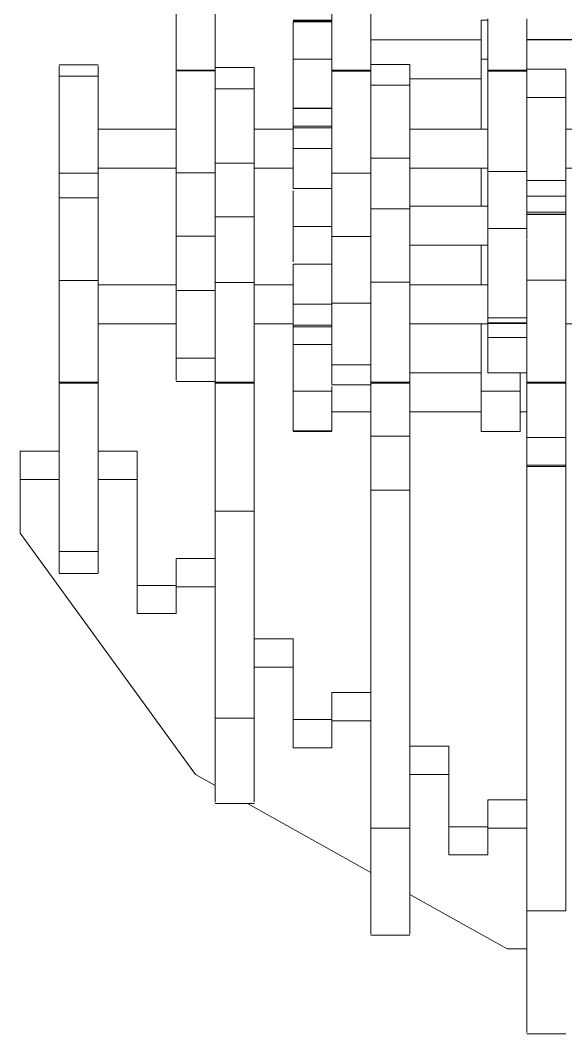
# Model space of a CAD drawing. Header units: inches. Extents: x 0 to 44.3, y 0 to 33.7.
# Drawn here: x 20.71 to 21.585, y 17.638 to 19.264 of the extents above; entities that cross this region are included whole.
import ezdxf

# ---------------------------------------------------------------- set-up
doc = ezdxf.new("R2010")
doc.units = ezdxf.units.IN
doc.header["$MEASUREMENT"] = 0

msp = doc.modelspace()

# ---------------------------------------------------------------- linework, layer by layer
at = {"color": 7, "linetype": 'Continuous', "lineweight": 15}
for p, q in [((21.2101, 19.264), (21.1476, 19.264)), ((21.2101, 19.264), (21.1476, 19.264)), ((21.2101, 19.2639), (21.1476, 19.2639)), ((21.2101, 19.2636), (21.1476, 19.2636)), ((21.2101, 19.263), (21.1476, 19.263)), ((21.2101, 19.2617), (21.1476, 19.2617)), ((21.4494, 19.2328), (21.2726, 19.2328)), ((21.7101, 19.2331), (21.5226, 19.2331)), ((21.7101, 19.2328), (21.5226, 19.2328)), ((20.8351, 19.1925), (20.7726, 19.1925)), ((21.2101, 19.2016), (21.1476, 19.2016)), ((21.1476, 19.2016), (21.1476, 19.1229)), ((21.3351, 19.1932), (21.2726, 19.1932)), ((21.4494, 19.2015), (21.4494, 19.0895)), ((20.9601, 19.1842), (21.0226, 19.1842)), ((20.9601, 19.1836), (21.0226, 19.1836)), ((20.9601, 19.1827), (21.0226, 19.1827)), ((21.0851, 19.1882), (21.0226, 19.1882)), ((21.2101, 19.1839), (21.2726, 19.1839)), ((21.2101, 19.1833), (21.2726, 19.1833)), ((21.2101, 19.1824), (21.2726, 19.1824)), ((21.2726, 19.18), (21.2726, 19.16)), ((21.4601, 19.1842), (21.5226, 19.1842)), ((21.4601, 19.1835), (21.5226, 19.1835)), ((21.4601, 19.1826), (21.5226, 19.1826)), ((21.5851, 19.1855), (21.5226, 19.1855)), ((20.8351, 19.1743), (20.7726, 19.1743)), ((21.3351, 19.16), (21.2726, 19.16)), ((21.3351, 19.1703), (21.4494, 19.1703)), ((21.0851, 19.1541), (21.0226, 19.1541)), ((21.5851, 19.1404), (21.5226, 19.1404)), ((21.2101, 19.1229), (21.1476, 19.1229)), ((21.2101, 19.1227), (21.1476, 19.1227)), ((21.2101, 19.0942), (21.1476, 19.0942)), ((20.9601, 19.0895), (20.8351, 19.0895)), ((21.1476, 19.0895), (21.0851, 19.0895)), ((21.2101, 19.0917), (21.1476, 19.0917)), ((21.2101, 19.0915), (21.1476, 19.0915)), ((21.4601, 19.0895), (21.3351, 19.0895)), ((21.7101, 19.0895), (21.5851, 19.0895)), ((21.2101, 19.0582), (21.1476, 19.0582)), ((21.0851, 19.0348), (21.0226, 19.0348)), ((21.0226, 19.0194), (21.0226, 19.0309)), ((21.3351, 19.043), (21.2726, 19.043)), ((20.8351, 19.0185), (20.7726, 19.0185)), ((20.8351, 19.027), (20.9601, 19.027)), ((20.9601, 19.0194), (21.0226, 19.0194)), ((21.0851, 19.027), (21.1476, 19.027)), ((21.2101, 19.019), (21.2726, 19.019)), ((21.3351, 19.027), (21.4601, 19.027)), ((21.4494, 19.027), (21.4494, 18.9658)), ((21.4601, 19.0215), (21.5226, 19.0215)), ((21.5226, 19.0115), (21.5226, 19.0215)), ((21.5851, 19.027), (21.7101, 19.027)), ((21.5851, 19.0072), (21.5226, 19.0072)), ((21.2101, 18.9942), (21.1476, 18.9942)), ((21.2101, 18.994), (21.1476, 18.994)), ((21.5851, 18.9816), (21.5226, 18.9816)), ((20.8351, 18.979), (20.7726, 18.979)), ((21.1476, 18.9373), (21.1476, 18.9658)), ((21.4601, 18.9658), (21.3351, 18.9658)), ((21.0851, 18.9487), (21.0226, 18.9487)), ((21.3351, 18.9616), (21.2726, 18.9616)), ((21.5851, 18.9564), (21.5226, 18.9564)), ((21.5226, 18.9564), (21.5226, 18.953)), ((21.5851, 18.953), (21.5226, 18.953)), ((21.5851, 18.9523), (21.5226, 18.9523)), ((21.5226, 18.9302), (21.5226, 18.9499)), ((21.5851, 18.9564), (21.5851, 18.953)), ((21.2101, 18.9334), (21.1476, 18.9334)), ((21.2101, 18.9334), (21.2101, 18.9236)), ((20.9601, 18.9178), (21.0226, 18.9178)), ((21.2101, 18.9171), (21.2726, 18.9171)), ((21.4601, 18.9302), (21.5226, 18.9302)), ((21.3351, 18.9033), (21.4601, 18.9033)), ((21.4494, 18.9033), (21.4494, 18.8395)), ((21.2101, 18.8727), (21.1476, 18.8727)), ((21.2101, 18.8725), (21.1476, 18.8725)), ((20.8351, 18.8467), (20.7726, 18.8467)), ((20.9601, 18.8395), (20.8351, 18.8395)), ((21.0851, 18.8432), (21.0226, 18.8432)), ((21.0226, 18.8432), (21.0226, 18.8338)), ((21.1476, 18.8395), (21.0851, 18.8395)), ((21.3351, 18.844), (21.2726, 18.844)), ((21.4601, 18.8395), (21.3351, 18.8395)), ((21.5851, 18.8468), (21.5226, 18.8468)), ((20.9601, 18.8302), (21.0226, 18.8302)), ((21.2101, 18.8083), (21.1476, 18.8083)), ((21.2101, 18.8101), (21.2726, 18.8101)), ((21.4601, 18.7864), (21.5226, 18.7864)), ((20.8351, 18.777), (20.9601, 18.777)), ((21.0851, 18.777), (21.1476, 18.777)), ((21.2101, 18.7749), (21.1476, 18.7749)), ((21.2101, 18.7747), (21.1476, 18.7747)), ((21.2101, 18.7721), (21.1476, 18.7721)), ((21.3351, 18.777), (21.4601, 18.777)), ((21.4494, 18.777), (21.4494, 18.6689)), ((21.4601, 18.7784), (21.5226, 18.7784)), ((21.4601, 18.7777), (21.5226, 18.7777)), ((21.5851, 18.777), (21.7101, 18.777)), ((21.4601, 18.7549), (21.5226, 18.7549)), ((21.2101, 18.744), (21.1476, 18.744)), ((21.1476, 18.744), (21.1476, 18.6689)), ((20.9601, 18.722), (21.0226, 18.722)), ((21.2101, 18.7112), (21.2726, 18.7112)), ((21.4494, 18.6981), (21.3351, 18.6981)), ((21.4601, 18.6982), (21.5226, 18.6982)), ((21.5119, 18.6982), (21.5119, 18.6689)), ((21.5226, 18.6981), (21.5119, 18.6981)), ((20.8351, 18.6833), (20.7726, 18.6833)), ((20.8351, 18.6824), (20.7726, 18.6824)), ((20.8351, 18.6817), (20.7726, 18.6817)), ((20.9601, 18.6842), (21.0226, 18.6842)), ((21.0851, 18.6831), (21.0226, 18.6831)), ((21.0851, 18.6821), (21.0226, 18.6821)), ((21.0851, 18.6815), (21.0226, 18.6815)), ((21.2101, 18.6792), (21.2726, 18.6792)), ((21.2101, 18.6762), (21.2101, 18.6689)), ((21.3351, 18.6833), (21.2726, 18.6833)), ((21.3351, 18.6823), (21.2726, 18.6823)), ((21.3351, 18.6817), (21.2726, 18.6817)), ((21.5851, 18.6834), (21.5226, 18.6834)), ((21.5851, 18.6824), (21.5226, 18.6824)), ((21.5851, 18.6818), (21.5226, 18.6818)), ((21.1476, 18.6356), (21.1476, 18.6689)), ((21.2101, 18.6689), (21.1476, 18.6689)), ((21.5119, 18.6689), (21.4494, 18.6689)), ((21.2101, 18.6356), (21.2726, 18.6356)), ((21.3351, 18.6356), (21.4494, 18.6356)), ((21.5119, 18.6356), (21.5226, 18.6356)), ((21.2101, 18.6051), (21.1476, 18.6051)), ((21.2101, 18.6046), (21.1476, 18.6046)), ((21.2101, 18.6045), (21.1476, 18.6045)), ((21.2101, 18.6044), (21.1476, 18.6044)), ((21.3351, 18.5968), (21.2726, 18.5968)), ((21.5119, 18.6044), (21.4494, 18.6044)), ((21.5851, 18.5945), (21.5226, 18.5945)), ((20.7101, 18.5725), (20.7726, 18.5725)), ((20.7101, 18.5725), (20.7101, 18.5271)), ((20.8351, 18.5725), (20.8976, 18.5725)), ((20.8976, 18.5725), (20.8976, 18.5271)), ((21.5851, 18.5499), (21.5226, 18.5499)), ((21.5851, 18.5479), (21.5226, 18.5479)), ((21.5851, 18.5479), (21.5226, 18.5479)), ((21.5226, 18.5479), (21.5226, 18.5479)), ((21.5851, 18.5479), (21.5851, 18.5479)), ((20.7101, 18.4411), (20.7101, 18.5271)), ((20.7101, 18.5271), (20.7726, 18.5271)), ((20.8351, 18.5271), (20.8976, 18.5271)), ((20.8976, 18.5271), (20.8976, 18.3119)), ((21.3351, 18.5102), (21.2726, 18.5102)), ((21.3351, 18.5102), (21.2726, 18.5102)), ((21.2726, 18.5102), (21.2726, 18.5102)), ((21.3351, 18.5102), (21.3351, 18.5102)), ((21.0851, 18.4764), (21.0226, 18.4764)), ((20.9913, 18.0537), (20.7101, 18.4411)), ((20.8351, 18.4116), (20.7726, 18.4116)), ((20.9601, 18.4003), (20.9601, 18.355)), ((20.9601, 18.4003), (21.0226, 18.4003)), ((20.7726, 18.3763), (20.8351, 18.3763)), ((20.8976, 18.3573), (20.9601, 18.3573)), ((20.9601, 18.3119), (20.9601, 18.355)), ((20.9601, 18.355), (21.0226, 18.355)), ((20.8976, 18.3119), (20.9601, 18.3119)), ((21.0851, 18.2712), (21.1476, 18.2712)), ((21.1476, 18.2712), (21.1476, 18.2259)), ((21.0851, 18.2259), (21.1476, 18.2259)), ((21.1476, 18.2259), (21.1476, 18.0968)), ((21.2101, 18.1851), (21.2101, 18.1398)), ((21.2101, 18.1851), (21.2726, 18.1851)), ((21.0851, 18.1442), (21.0226, 18.1442)), ((21.1476, 18.1421), (21.2101, 18.1421)), ((21.2101, 18.0968), (21.2101, 18.1398)), ((21.2101, 18.1398), (21.2726, 18.1398)), ((21.1476, 18.0968), (21.2101, 18.0968)), ((21.3351, 18.099), (21.3976, 18.099)), ((21.3976, 18.099), (21.3976, 18.0537)), ((21.0226, 18.0362), (20.9913, 18.0537)), ((21.3351, 18.0537), (21.3976, 18.0537)), ((21.3976, 18.0537), (21.3976, 17.9246)), ((21.0226, 18.007), (21.0851, 18.007)), ((21.2726, 17.8964), (21.0748, 18.007)), ((21.4601, 18.013), (21.4601, 17.9677)), ((21.4601, 18.013), (21.5226, 18.013)), ((21.3351, 17.9675), (21.2726, 17.9675)), ((21.3976, 17.9699), (21.4601, 17.9699)), ((21.4601, 17.9246), (21.4601, 17.9677)), ((21.4601, 17.9677), (21.5226, 17.9677)), ((21.3976, 17.9246), (21.4601, 17.9246)), ((21.4913, 17.774), (21.3351, 17.8614)), ((21.5851, 17.8349), (21.5226, 17.8349)), ((21.2726, 17.796), (21.3351, 17.796)), ((21.5226, 17.774), (21.4913, 17.774)), ((21.5226, 17.6377), (21.5851, 17.6377))]:
    msp.add_line(p, q, dxfattribs=at)
at = {"color": 8, "linetype": 'Continuous', "lineweight": 15}
for p, q in [((21.4601, 19.2641), (21.4494, 19.2641)), ((21.4601, 19.2015), (21.4494, 19.2015))]:
    msp.add_line(p, q, dxfattribs=at)
at = {"color": 7, "linetype": 'Continuous', "lineweight": 15}
for points, knots in [([(20.9601, 19.1842), (20.9601, 19.2053), (20.9601, 19.2472), (20.9601, 19.3224), (20.9601, 19.3729), (20.9601, 19.4036)], [0, 0, 0, 0, 0.285555, 0.567182, 1, 1, 1, 1]), ([(21.0226, 19.1842), (21.0226, 19.2053), (21.0226, 19.2472), (21.0226, 19.3224), (21.0226, 19.3729), (21.0226, 19.4036)], [0, 0, 0, 0, 0.285555, 0.567182, 1, 1, 1, 1]), ([(21.2101, 19.1839), (21.2101, 19.2057), (21.2101, 19.2431), (21.2101, 19.2895), (21.2101, 19.3202), (21.2101, 19.3352), (21.2101, 19.3414)], [0, 0, 0, 0, 0.419022, 0.718186, 0.88374, 1, 1, 1, 1]), ([(21.2726, 19.1839), (21.2726, 19.2057), (21.2726, 19.2431), (21.2726, 19.2895), (21.2726, 19.3202), (21.2726, 19.3352), (21.2726, 19.3414)], [0, 0, 0, 0, 0.419022, 0.718186, 0.88374, 1, 1, 1, 1]), ([(21.1476, 19.2617), (21.1476, 19.2589), (21.1476, 19.2534), (21.1476, 19.2375), (21.1476, 19.2198), (21.1476, 19.2077), (21.1476, 19.2016)], [0, 0, 0, 0, 0.279528, 0.55585, 0.7747, 1, 1, 1, 1]), ([(21.4494, 19.2641), (21.4494, 19.2629), (21.4494, 19.2604), (21.4494, 19.2438), (21.4494, 19.2234), (21.4494, 19.2089), (21.4494, 19.2015)], [0, 0, 0, 0, 0.2836731, 0.5592597, 0.7763646, 1, 1, 1, 1]), ([(21.4601, 19.1841), (21.4601, 19.1988), (21.4601, 19.2256), (21.4601, 19.2537), (21.4601, 19.2664)], [0, 0, 0, 0, 0.548913, 1, 1, 1, 1]), ([(21.5226, 19.1841), (21.5226, 19.1988), (21.5226, 19.2256), (21.5226, 19.2537), (21.5226, 19.2664)], [0, 0, 0, 0, 0.548913, 1, 1, 1, 1]), ([(20.7726, 19.1907), (20.7726, 19.191), (20.7726, 19.1919), (20.7726, 19.1812), (20.7726, 19.1743)], [0, 0, 0, 0, 0.353671, 1, 1, 1, 1]), ([(20.8351, 19.1907), (20.8351, 19.191), (20.8351, 19.1919), (20.8351, 19.1812), (20.8351, 19.1743)], [0, 0, 0, 0, 0.353671, 1, 1, 1, 1]), ([(21.2726, 19.1925), (21.2726, 19.1927), (21.2726, 19.1941), (21.2726, 19.1903), (21.2726, 19.1872)], [0, 0, 0, 0, 0.174623, 1, 1, 1, 1]), ([(21.3351, 19.1925), (21.3351, 19.1927), (21.3351, 19.1945), (21.3351, 19.1858), (21.3351, 19.1687), (21.3351, 19.16)], [0, 0, 0, 0, 0.061998, 0.520898, 1, 1, 1, 1]), ([(20.9601, 19.1836), (20.9601, 19.1837), (20.9601, 19.184), (20.9601, 19.1842), (20.9601, 19.1842)], [0, 0, 0, 0, 0.605982, 1, 1, 1, 1]), ([(20.9601, 19.1827), (20.9601, 19.1829), (20.9601, 19.1832), (20.9601, 19.1835), (20.9601, 19.1836)], [0, 0, 0, 0, 0.560613, 1, 1, 1, 1]), ([(20.9601, 19.0194), (20.9601, 19.0443), (20.9601, 19.0866), (20.9601, 19.1378), (20.9601, 19.1676), (20.9601, 19.1796), (20.9601, 19.1827)], [0, 0, 0, 0, 0.455189, 0.77407, 0.941972, 1, 1, 1, 1]), ([(21.0226, 19.1836), (21.0226, 19.1837), (21.0226, 19.184), (21.0226, 19.1842), (21.0226, 19.1842)], [0, 0, 0, 0, 0.6059816, 1, 1, 1, 1]), ([(21.0226, 19.1827), (21.0226, 19.1829), (21.0226, 19.1832), (21.0226, 19.1835), (21.0226, 19.1836)], [0, 0, 0, 0, 0.560613, 1, 1, 1, 1]), ([(21.0226, 19.1635), (21.0226, 19.1668), (21.0226, 19.1733), (21.0226, 19.1796), (21.0226, 19.1827)], [0, 0, 0, 0, 0.513136, 1, 1, 1, 1]), ([(21.0226, 19.1794), (21.0226, 19.179), (21.0226, 19.1756), (21.0226, 19.1643), (21.0226, 19.1541)], [0, 0, 0, 0, 0.0912138, 1, 1, 1, 1]), ([(21.0851, 19.1874), (21.0851, 19.1876), (21.0851, 19.1894), (21.0851, 19.1803), (21.0851, 19.163), (21.0851, 19.1541)], [0, 0, 0, 0, 0.075611, 0.527851, 1, 1, 1, 1]), ([(21.2101, 19.1833), (21.2101, 19.1834), (21.2101, 19.1836), (21.2101, 19.1838), (21.2101, 19.1839)], [0, 0, 0, 0, 0.60613, 1, 1, 1, 1]), ([(21.2101, 19.1824), (21.2101, 19.1825), (21.2101, 19.1828), (21.2101, 19.1832), (21.2101, 19.1833)], [0, 0, 0, 0, 0.560522, 1, 1, 1, 1]), ([(21.2101, 19.019), (21.2101, 19.0439), (21.2101, 19.0863), (21.2101, 19.1375), (21.2101, 19.1673), (21.2101, 19.1793), (21.2101, 19.1824)], [0, 0, 0, 0, 0.45519, 0.774071, 0.941972, 1, 1, 1, 1]), ([(21.2726, 19.1833), (21.2726, 19.1834), (21.2726, 19.1836), (21.2726, 19.1838), (21.2726, 19.1839)], [0, 0, 0, 0, 0.60613, 1, 1, 1, 1]), ([(21.2726, 19.1824), (21.2726, 19.1825), (21.2726, 19.1828), (21.2726, 19.1832), (21.2726, 19.1833)], [0, 0, 0, 0, 0.560522, 1, 1, 1, 1]), ([(21.2726, 19.1695), (21.2726, 19.1707), (21.2726, 19.1751), (21.2726, 19.1793), (21.2726, 19.1824)], [0, 0, 0, 0, 0.275293, 1, 1, 1, 1]), ([(21.4601, 19.1835), (21.4601, 19.1837), (21.4601, 19.1839), (21.4601, 19.1841), (21.4601, 19.1842)], [0, 0, 0, 0, 0.605291, 1, 1, 1, 1]), ([(21.4601, 19.1826), (21.4601, 19.1828), (21.4601, 19.1831), (21.4601, 19.1834), (21.4601, 19.1835)], [0, 0, 0, 0, 0.560484, 1, 1, 1, 1]), ([(21.4601, 19.0215), (21.4601, 19.0285), (21.4601, 19.0473), (21.4601, 19.0797), (21.4601, 19.1136), (21.4601, 19.1426), (21.4601, 19.1622), (21.4601, 19.1752), (21.4601, 19.181), (21.4601, 19.1826)], [0, 0, 0, 0, 0.129071, 0.348695, 0.601561, 0.758829, 0.889148, 0.968478, 1, 1, 1, 1]), ([(21.5226, 19.1835), (21.5226, 19.1837), (21.5226, 19.1839), (21.5226, 19.1841), (21.5226, 19.1842)], [0, 0, 0, 0, 0.605291, 1, 1, 1, 1]), ([(21.5226, 19.1826), (21.5226, 19.1828), (21.5226, 19.1831), (21.5226, 19.1834), (21.5226, 19.1835)], [0, 0, 0, 0, 0.5604837, 1, 1, 1, 1]), ([(21.5226, 19.144), (21.5226, 19.144), (21.5226, 19.151), (21.5226, 19.1622), (21.5226, 19.1752), (21.5226, 19.181), (21.5226, 19.1826)], [0, 0, 0, 0, 0.001226, 0.540923, 0.869456, 1, 1, 1, 1]), ([(21.5226, 19.1793), (21.5226, 19.1763), (21.5226, 19.1692), (21.5226, 19.1511), (21.5226, 19.1404)], [0, 0, 0, 0, 0.40988, 1, 1, 1, 1]), ([(21.5851, 19.1843), (21.5851, 19.1843), (21.5851, 19.1843), (21.5851, 19.1706), (21.5851, 19.1506), (21.5851, 19.1404)], [0, 0, 0, 0, 0.212064, 0.597534, 1, 1, 1, 1]), ([(20.7726, 19.1743), (20.7726, 19.1638), (20.7726, 19.1432), (20.7726, 19.0994), (20.7726, 19.0565), (20.7726, 19.0312), (20.7726, 19.0185)], [0, 0, 0, 0, 0.285777, 0.561609, 0.778555, 1, 1, 1, 1]), ([(20.8351, 19.1743), (20.8351, 19.1638), (20.8351, 19.1432), (20.8351, 19.0994), (20.8351, 19.0565), (20.8351, 19.0312), (20.8351, 19.0185)], [0, 0, 0, 0, 0.285777, 0.561609, 0.778555, 1, 1, 1, 1]), ([(21.2726, 19.16), (21.2726, 19.151), (21.2726, 19.1332), (21.2726, 19.093), (21.2726, 19.0618), (21.2726, 19.043)], [0, 0, 0, 0, 0.2916177, 0.5717812, 1, 1, 1, 1]), ([(21.3351, 19.16), (21.3351, 19.151), (21.3351, 19.1332), (21.3351, 19.093), (21.3351, 19.0618), (21.3351, 19.043)], [0, 0, 0, 0, 0.291618, 0.571781, 1, 1, 1, 1]), ([(21.0226, 19.1541), (21.0226, 19.1448), (21.0226, 19.1266), (21.0226, 19.0855), (21.0226, 19.0539), (21.0226, 19.0348)], [0, 0, 0, 0, 0.291652, 0.571756, 1, 1, 1, 1]), ([(21.0851, 19.1541), (21.0851, 19.1448), (21.0851, 19.1266), (21.0851, 19.0855), (21.0851, 19.0539), (21.0851, 19.0348)], [0, 0, 0, 0, 0.291652, 0.571756, 1, 1, 1, 1]), ([(21.5226, 19.1404), (21.5226, 19.1293), (21.5226, 19.1075), (21.5226, 19.0707), (21.5226, 19.0367), (21.5226, 19.017), (21.5226, 19.0072)], [0, 0, 0, 0, 0.290946, 0.5700428, 0.7855639, 1, 1, 1, 1]), ([(21.5851, 19.1404), (21.5851, 19.1293), (21.5851, 19.1075), (21.5851, 19.0707), (21.5851, 19.0367), (21.5851, 19.017), (21.5851, 19.0072)], [0, 0, 0, 0, 0.290946, 0.570043, 0.785564, 1, 1, 1, 1]), ([(21.1476, 19.1227), (21.1476, 19.1222), (21.1476, 19.1212), (21.1476, 19.1125), (21.1476, 19.1011), (21.1476, 19.0942)], [0, 0, 0, 0, 0.289286, 0.568775, 1, 1, 1, 1]), ([(21.1476, 19.0942), (21.1476, 19.0938), (21.1476, 19.0929), (21.1476, 19.092), (21.1476, 19.0917)], [0, 0, 0, 0, 0.552649, 1, 1, 1, 1]), ([(21.1476, 19.0917), (21.1476, 19.0916), (21.1476, 19.0916), (21.1476, 19.0916), (21.1476, 19.0916), (21.1476, 19.0916), (21.1476, 19.0915), (21.1476, 19.0915), (21.1476, 19.0915)], [0, 0, 0, 0, 0.207301, 0.382855, 0.554847, 0.69038, 0.832281, 1, 1, 1, 1]), ([(21.1476, 19.0915), (21.1476, 19.0857), (21.1476, 19.0752), (21.1476, 19.0635), (21.1476, 19.0582)], [0, 0, 0, 0, 0.551178, 1, 1, 1, 1]), ([(21.1476, 19.0582), (21.1476, 19.0491), (21.1476, 19.0311), (21.1476, 19.0107), (21.1476, 18.9978), (21.1476, 18.9954), (21.1476, 18.9942)], [0, 0, 0, 0, 0.284618, 0.559516, 0.776534, 1, 1, 1, 1]), ([(21.0226, 19.0348), (21.0226, 19.0167), (21.0226, 18.9864), (21.0226, 18.9595), (21.0226, 18.9487)], [0, 0, 0, 0, 0.598365, 1, 1, 1, 1]), ([(21.0851, 19.0348), (21.0851, 19.0167), (21.0851, 18.9864), (21.0851, 18.9595), (21.0851, 18.9487)], [0, 0, 0, 0, 0.598365, 1, 1, 1, 1]), ([(21.2726, 19.043), (21.2726, 19.026), (21.2726, 18.9977), (21.2726, 18.9719), (21.2726, 18.9616)], [0, 0, 0, 0, 0.600893, 1, 1, 1, 1]), ([(21.3351, 19.043), (21.3351, 19.026), (21.3351, 18.9977), (21.3351, 18.9719), (21.3351, 18.9616)], [0, 0, 0, 0, 0.600893, 1, 1, 1, 1]), ([(20.7726, 19.0185), (20.7726, 19.011), (20.7726, 18.998), (20.7726, 18.9846), (20.7726, 18.979)], [0, 0, 0, 0, 0.580401, 1, 1, 1, 1]), ([(20.8351, 19.0185), (20.8351, 19.011), (20.8351, 18.998), (20.8351, 18.9846), (20.8351, 18.979)], [0, 0, 0, 0, 0.580401, 1, 1, 1, 1]), ([(20.9601, 18.9178), (20.9601, 18.9286), (20.9601, 18.9471), (20.9601, 18.9717), (20.9601, 18.9903), (20.9601, 19.0057), (20.9601, 19.0151), (20.9601, 19.0194)], [0, 0, 0, 0, 0.348042, 0.591694, 0.757222, 0.890025, 1, 1, 1, 1]), ([(21.0226, 18.9178), (21.0226, 18.9286), (21.0226, 18.9471), (21.0226, 18.9717), (21.0226, 18.9903), (21.0226, 19.0057), (21.0226, 19.0151), (21.0226, 19.0194)], [0, 0, 0, 0, 0.348042, 0.591694, 0.757222, 0.890025, 1, 1, 1, 1]), ([(21.2101, 18.9171), (21.2101, 18.9279), (21.2101, 18.9461), (21.2101, 18.9708), (21.2101, 18.9898), (21.2101, 19.0054), (21.2101, 19.0148), (21.2101, 19.019)], [0, 0, 0, 0, 0.349452, 0.590946, 0.754156, 0.887567, 1, 1, 1, 1]), ([(21.2101, 19.0152), (21.2101, 19.0136), (21.2101, 19.0062), (21.2101, 18.998), (21.2101, 18.9955), (21.2101, 18.9942)], [0, 0, 0, 0, 0.121633, 0.554388, 1, 1, 1, 1]), ([(21.4601, 18.9302), (21.4601, 18.9411), (21.4601, 18.959), (21.4601, 18.982), (21.4601, 18.9982), (21.4601, 19.0104), (21.4601, 19.0178), (21.4601, 19.0215)], [0, 0, 0, 0, 0.368246, 0.605548, 0.755503, 0.878805, 1, 1, 1, 1]), ([(21.5226, 19.0072), (21.5226, 19.0022), (21.5226, 18.9936), (21.5226, 18.9852), (21.5226, 18.9816)], [0, 0, 0, 0, 0.569886, 1, 1, 1, 1]), ([(21.5851, 19.0072), (21.5851, 19.0022), (21.5851, 18.9936), (21.5851, 18.9852), (21.5851, 18.9816)], [0, 0, 0, 0, 0.569886, 1, 1, 1, 1]), ([(21.1476, 18.9904), (21.1476, 18.9895), (21.1476, 18.9867), (21.1476, 18.9728), (21.1476, 18.9537), (21.1476, 18.9402), (21.1476, 18.9334)], [0, 0, 0, 0, 0.156791, 0.479023, 0.734776, 1, 1, 1, 1]), ([(21.5226, 18.9816), (21.5226, 18.9765), (21.5226, 18.9675), (21.5226, 18.9598), (21.5226, 18.9564)], [0, 0, 0, 0, 0.554595, 1, 1, 1, 1]), ([(21.5851, 18.9816), (21.5851, 18.9765), (21.5851, 18.9675), (21.5851, 18.9598), (21.5851, 18.9564)], [0, 0, 0, 0, 0.554595, 1, 1, 1, 1]), ([(20.7726, 18.979), (20.7726, 18.9647), (20.7726, 18.9387), (20.7726, 18.902), (20.7726, 18.872), (20.7726, 18.8547), (20.7726, 18.8467)], [0, 0, 0, 0, 0.357553, 0.6511328, 0.8408525, 1, 1, 1, 1]), ([(20.8351, 18.979), (20.8351, 18.9647), (20.8351, 18.9387), (20.8351, 18.902), (20.8351, 18.872), (20.8351, 18.8547), (20.8351, 18.8467)], [0, 0, 0, 0, 0.357553, 0.651133, 0.840852, 1, 1, 1, 1]), ([(21.0226, 18.9487), (21.0226, 18.9377), (21.0226, 18.9188), (21.0226, 18.8933), (21.0226, 18.8737), (21.0226, 18.8574), (21.0226, 18.8476), (21.0226, 18.8432)], [0, 0, 0, 0, 0.341034, 0.583601, 0.751841, 0.889226, 1, 1, 1, 1]), ([(21.0851, 18.9487), (21.0851, 18.9377), (21.0851, 18.9188), (21.0851, 18.8933), (21.0851, 18.8737), (21.0851, 18.8574), (21.0851, 18.8476), (21.0851, 18.8432)], [0, 0, 0, 0, 0.341034, 0.583601, 0.751841, 0.889226, 1, 1, 1, 1]), ([(21.2726, 18.9616), (21.2726, 18.9451), (21.2726, 18.9177), (21.2726, 18.8851), (21.2726, 18.8652), (21.2726, 18.8539), (21.2726, 18.8471), (21.2726, 18.844)], [0, 0, 0, 0, 0.446561, 0.74007, 0.846937, 0.930716, 1, 1, 1, 1]), ([(21.2726, 18.9171), (21.2726, 18.9278), (21.2726, 18.94), (21.2726, 18.9533), (21.2726, 18.9551)], [0, 0, 0, 0, 0.867682, 1, 1, 1, 1]), ([(21.3351, 18.9616), (21.3351, 18.9451), (21.3351, 18.9177), (21.3351, 18.8851), (21.3351, 18.8652), (21.3351, 18.8539), (21.3351, 18.8471), (21.3351, 18.844)], [0, 0, 0, 0, 0.446561, 0.74007, 0.846937, 0.930716, 1, 1, 1, 1]), ([(21.5226, 18.953), (21.5226, 18.9529), (21.5226, 18.9526), (21.5226, 18.9524), (21.5226, 18.9523)], [0, 0, 0, 0, 0.562208, 1, 1, 1, 1]), ([(21.5226, 18.9523), (21.5226, 18.9414), (21.5226, 18.9287), (21.5226, 18.9152), (21.5226, 18.9132)], [0, 0, 0, 0, 0.856138, 1, 1, 1, 1]), ([(21.5851, 18.953), (21.5851, 18.9529), (21.5851, 18.9526), (21.5851, 18.9524), (21.5851, 18.9523)], [0, 0, 0, 0, 0.562208, 1, 1, 1, 1]), ([(21.5851, 18.9523), (21.5851, 18.9413), (21.5851, 18.9225), (21.5851, 18.8971), (21.5851, 18.8774), (21.5851, 18.8611), (21.5851, 18.8512), (21.5851, 18.8468)], [0, 0, 0, 0, 0.340097, 0.58259, 0.751247, 0.889201, 1, 1, 1, 1]), ([(21.1476, 18.9334), (21.1476, 18.9247), (21.1476, 18.9076), (21.1476, 18.8886), (21.1476, 18.8784), (21.1476, 18.8766), (21.1476, 18.8763)], [0, 0, 0, 0, 0.3444041, 0.6770643, 0.9396481, 1, 1, 1, 1]), ([(20.9601, 18.8302), (20.9601, 18.8487), (20.9601, 18.8798), (20.9601, 18.9068), (20.9601, 18.9178)], [0, 0, 0, 0, 0.595222, 1, 1, 1, 1]), ([(21.0226, 18.8302), (21.0226, 18.8487), (21.0226, 18.8798), (21.0226, 18.9068), (21.0226, 18.9178)], [0, 0, 0, 0, 0.595222, 1, 1, 1, 1]), ([(21.2101, 18.8101), (21.2101, 18.8329), (21.2101, 18.8711), (21.2101, 18.9039), (21.2101, 18.9171)], [0, 0, 0, 0, 0.596509, 1, 1, 1, 1]), ([(21.2726, 18.8101), (21.2726, 18.8329), (21.2726, 18.8711), (21.2726, 18.9039), (21.2726, 18.9171)], [0, 0, 0, 0, 0.596509, 1, 1, 1, 1]), ([(21.4601, 18.7864), (21.4601, 18.7968), (21.4601, 18.817), (21.4601, 18.847), (21.4601, 18.8742), (21.4601, 18.9003), (21.4601, 18.9205), (21.4601, 18.9302)], [0, 0, 0, 0, 0.199044, 0.384126, 0.57323, 0.795633, 1, 1, 1, 1]), ([(21.5226, 18.7864), (21.5226, 18.7968), (21.5226, 18.8171), (21.5226, 18.8469), (21.5226, 18.8743), (21.5226, 18.8947), (21.5226, 18.9089), (21.5226, 18.9125)], [0, 0, 0, 0, 0.2278201, 0.4396605, 0.6561038, 0.9106597, 1, 1, 1, 1]), ([(21.1476, 18.8725), (21.1476, 18.8707), (21.1476, 18.8672), (21.1476, 18.8501), (21.1476, 18.8297), (21.1476, 18.8155), (21.1476, 18.8083)], [0, 0, 0, 0, 0.282004, 0.556397, 0.774162, 1, 1, 1, 1]), ([(20.7726, 18.8467), (20.7726, 18.8358), (20.7726, 18.8119), (20.7726, 18.7758), (20.7726, 18.7374), (20.7726, 18.7064), (20.7726, 18.6884), (20.7726, 18.6833)], [0, 0, 0, 0, 0.192399, 0.422026, 0.654285, 0.902602, 1, 1, 1, 1]), ([(20.8351, 18.8467), (20.8351, 18.8358), (20.8351, 18.8119), (20.8351, 18.7758), (20.8351, 18.7374), (20.8351, 18.7064), (20.8351, 18.6884), (20.8351, 18.6833)], [0, 0, 0, 0, 0.192399, 0.422026, 0.654285, 0.902602, 1, 1, 1, 1]), ([(21.0851, 18.8432), (21.0851, 18.8358), (21.0851, 18.8166), (21.0851, 18.784), (21.0851, 18.7505), (21.0851, 18.722), (21.0851, 18.7029), (21.0851, 18.6903), (21.0851, 18.6847), (21.0851, 18.6831)], [0, 0, 0, 0, 0.137513, 0.358826, 0.609199, 0.763781, 0.891453, 0.969072, 1, 1, 1, 1]), ([(21.3351, 18.844), (21.3351, 18.8369), (21.3351, 18.818), (21.3351, 18.7855), (21.3351, 18.7517), (21.3351, 18.7229), (21.3351, 18.7034), (21.3351, 18.6906), (21.3351, 18.6849), (21.3351, 18.6833)], [0, 0, 0, 0, 0.132288, 0.352555, 0.60447, 0.760714, 0.890024, 0.968703, 1, 1, 1, 1]), ([(21.5851, 18.8468), (21.5851, 18.8219), (21.5851, 18.7796), (21.5851, 18.7282), (21.5851, 18.6985), (21.5851, 18.6865), (21.5851, 18.6834)], [0, 0, 0, 0, 0.455189, 0.774069, 0.941971, 1, 1, 1, 1]), ([(20.9601, 18.722), (20.9601, 18.7307), (20.9601, 18.7477), (20.9601, 18.7846), (20.9601, 18.813), (20.9601, 18.8302)], [0, 0, 0, 0, 0.29132, 0.57166, 1, 1, 1, 1]), ([(21.0226, 18.722), (21.0226, 18.7307), (21.0226, 18.7477), (21.0226, 18.7846), (21.0226, 18.813), (21.0226, 18.8302)], [0, 0, 0, 0, 0.29132, 0.57166, 1, 1, 1, 1]), ([(21.1476, 18.8083), (21.1476, 18.8016), (21.1476, 18.7898), (21.1476, 18.7794), (21.1476, 18.7749)], [0, 0, 0, 0, 0.567344, 1, 1, 1, 1]), ([(21.2101, 18.7112), (21.2101, 18.7188), (21.2101, 18.7338), (21.2101, 18.7672), (21.2101, 18.7939), (21.2101, 18.8101)], [0, 0, 0, 0, 0.291098, 0.57156, 1, 1, 1, 1]), ([(21.2726, 18.7112), (21.2726, 18.7188), (21.2726, 18.7338), (21.2726, 18.7672), (21.2726, 18.7939), (21.2726, 18.8101)], [0, 0, 0, 0, 0.291098, 0.57156, 1, 1, 1, 1]), ([(21.4601, 18.7784), (21.4601, 18.7799), (21.4601, 18.7825), (21.4601, 18.7852), (21.4601, 18.7864)], [0, 0, 0, 0, 0.561162, 1, 1, 1, 1]), ([(21.5226, 18.7784), (21.5226, 18.7799), (21.5226, 18.7825), (21.5226, 18.7852), (21.5226, 18.7864)], [0, 0, 0, 0, 0.561162, 1, 1, 1, 1]), ([(21.1476, 18.7749), (21.1476, 18.7749), (21.1476, 18.7748), (21.1476, 18.7747), (21.1476, 18.7747)], [0, 0, 0, 0, 0.555441, 1, 1, 1, 1]), ([(21.1476, 18.7747), (21.1476, 18.7742), (21.1476, 18.7734), (21.1476, 18.7725), (21.1476, 18.7721)], [0, 0, 0, 0, 0.566749, 1, 1, 1, 1]), ([(21.1476, 18.7721), (21.1476, 18.7677), (21.1476, 18.7587), (21.1476, 18.7471), (21.1476, 18.7452), (21.1476, 18.744)], [0, 0, 0, 0, 0.27516, 0.55204, 1, 1, 1, 1]), ([(21.4601, 18.7777), (21.4601, 18.7778), (21.4601, 18.778), (21.4601, 18.7783), (21.4601, 18.7784)], [0, 0, 0, 0, 0.5613348, 1, 1, 1, 1]), ([(21.4601, 18.7549), (21.4601, 18.7591), (21.4601, 18.7663), (21.4601, 18.7742), (21.4601, 18.7777)], [0, 0, 0, 0, 0.5646754, 1, 1, 1, 1]), ([(21.5226, 18.7777), (21.5226, 18.7778), (21.5226, 18.778), (21.5226, 18.7783), (21.5226, 18.7784)], [0, 0, 0, 0, 0.561335, 1, 1, 1, 1]), ([(21.5226, 18.7549), (21.5226, 18.7591), (21.5226, 18.7663), (21.5226, 18.7742), (21.5226, 18.7777)], [0, 0, 0, 0, 0.5646754, 1, 1, 1, 1]), ([(21.4601, 18.6984), (21.4601, 18.6993), (21.4601, 18.7014), (21.4601, 18.7202), (21.4601, 18.7432), (21.4601, 18.7549)], [0, 0, 0, 0, 0.282205, 0.633343, 1, 1, 1, 1]), ([(21.5226, 18.6984), (21.5226, 18.6993), (21.5226, 18.7014), (21.5226, 18.7202), (21.5226, 18.7432), (21.5226, 18.7549)], [0, 0, 0, 0, 0.282205, 0.6333429, 1, 1, 1, 1]), ([(21.5226, 18.7527), (21.5226, 18.7418), (21.5226, 18.7218), (21.5226, 18.6985), (21.5226, 18.6865), (21.5226, 18.6834)], [0, 0, 0, 0, 0.46983, 0.86383, 1, 1, 1, 1]), ([(20.9601, 18.6865), (20.9601, 18.6859), (20.9601, 18.6845), (20.9601, 18.6968), (20.9601, 18.7135), (20.9601, 18.722)], [0, 0, 0, 0, 0.213839, 0.598732, 1, 1, 1, 1]), ([(21.0226, 18.6865), (21.0226, 18.6859), (21.0226, 18.6845), (21.0226, 18.6968), (21.0226, 18.7135), (21.0226, 18.722)], [0, 0, 0, 0, 0.213839, 0.598732, 1, 1, 1, 1]), ([(21.0226, 18.7185), (21.0226, 18.7124), (21.0226, 18.7022), (21.0226, 18.6903), (21.0226, 18.6847), (21.0226, 18.6831)], [0, 0, 0, 0, 0.512721, 0.861161, 1, 1, 1, 1]), ([(21.2101, 18.6806), (21.2101, 18.6801), (21.2101, 18.6774), (21.2101, 18.6872), (21.2101, 18.703), (21.2101, 18.7112)], [0, 0, 0, 0, 0.087494, 0.534019, 1, 1, 1, 1]), ([(21.2726, 18.6866), (21.2726, 18.6872), (21.2726, 18.6906), (21.2726, 18.7019), (21.2726, 18.7112)], [0, 0, 0, 0, 0.177833, 1, 1, 1, 1]), ([(21.2726, 18.7053), (21.2726, 18.7038), (21.2726, 18.698), (21.2726, 18.6906), (21.2726, 18.6849), (21.2726, 18.6833)], [0, 0, 0, 0, 0.207182, 0.774381, 1, 1, 1, 1]), ([(20.7726, 18.6833), (20.7726, 18.6831), (20.7726, 18.6828), (20.7726, 18.6825), (20.7726, 18.6824)], [0, 0, 0, 0, 0.560288, 1, 1, 1, 1]), ([(20.7726, 18.6824), (20.7726, 18.6822), (20.7726, 18.682), (20.7726, 18.6818), (20.7726, 18.6817)], [0, 0, 0, 0, 0.605415, 1, 1, 1, 1]), ([(20.7726, 18.6818), (20.7726, 18.6647), (20.7726, 18.6314), (20.7726, 18.5826), (20.7726, 18.5388), (20.7726, 18.4925), (20.7726, 18.4472), (20.7726, 18.4235), (20.7726, 18.4116)], [0, 0, 0, 0, 0.144394, 0.280685, 0.415752, 0.553311, 0.775622, 1, 1, 1, 1]), ([(20.8351, 18.6833), (20.8351, 18.6831), (20.8351, 18.6828), (20.8351, 18.6825), (20.8351, 18.6824)], [0, 0, 0, 0, 0.560288, 1, 1, 1, 1]), ([(20.8351, 18.6824), (20.8351, 18.6822), (20.8351, 18.682), (20.8351, 18.6818), (20.8351, 18.6817)], [0, 0, 0, 0, 0.605415, 1, 1, 1, 1]), ([(20.8351, 18.6818), (20.8351, 18.6647), (20.8351, 18.6314), (20.8351, 18.5826), (20.8351, 18.5388), (20.8351, 18.4925), (20.8351, 18.4472), (20.8351, 18.4235), (20.8351, 18.4116)], [0, 0, 0, 0, 0.144394, 0.280685, 0.415752, 0.553311, 0.775622, 1, 1, 1, 1]), ([(21.0226, 18.6831), (21.0226, 18.6829), (21.0226, 18.6826), (21.0226, 18.6823), (21.0226, 18.6821)], [0, 0, 0, 0, 0.559969, 1, 1, 1, 1]), ([(21.0226, 18.6821), (21.0226, 18.682), (21.0226, 18.6818), (21.0226, 18.6816), (21.0226, 18.6815)], [0, 0, 0, 0, 0.604849, 1, 1, 1, 1]), ([(21.0226, 18.6815), (21.0226, 18.6599), (21.0226, 18.6186), (21.0226, 18.5498), (21.0226, 18.5031), (21.0226, 18.4764)], [0, 0, 0, 0, 0.320913, 0.611378, 1, 1, 1, 1]), ([(21.0851, 18.6831), (21.0851, 18.6829), (21.0851, 18.6826), (21.0851, 18.6823), (21.0851, 18.6821)], [0, 0, 0, 0, 0.559969, 1, 1, 1, 1]), ([(21.0851, 18.6821), (21.0851, 18.682), (21.0851, 18.6818), (21.0851, 18.6816), (21.0851, 18.6815)], [0, 0, 0, 0, 0.604849, 1, 1, 1, 1]), ([(21.0851, 18.6815), (21.0851, 18.6599), (21.0851, 18.6186), (21.0851, 18.5498), (21.0851, 18.5031), (21.0851, 18.4764)], [0, 0, 0, 0, 0.3209132, 0.6113782, 1, 1, 1, 1]), ([(21.2726, 18.6833), (21.2726, 18.6831), (21.2726, 18.6828), (21.2726, 18.6825), (21.2726, 18.6823)], [0, 0, 0, 0, 0.559969, 1, 1, 1, 1]), ([(21.2726, 18.6823), (21.2726, 18.6822), (21.2726, 18.682), (21.2726, 18.6818), (21.2726, 18.6817)], [0, 0, 0, 0, 0.60552, 1, 1, 1, 1]), ([(21.2726, 18.6817), (21.2726, 18.6673), (21.2726, 18.6397), (21.2726, 18.6107), (21.2726, 18.5968)], [0, 0, 0, 0, 0.522663, 1, 1, 1, 1]), ([(21.3351, 18.6833), (21.3351, 18.6831), (21.3351, 18.6828), (21.3351, 18.6825), (21.3351, 18.6823)], [0, 0, 0, 0, 0.559969, 1, 1, 1, 1]), ([(21.3351, 18.6823), (21.3351, 18.6822), (21.3351, 18.682), (21.3351, 18.6818), (21.3351, 18.6817)], [0, 0, 0, 0, 0.60552, 1, 1, 1, 1]), ([(21.3351, 18.6817), (21.3351, 18.6673), (21.3351, 18.6397), (21.3351, 18.6107), (21.3351, 18.5968)], [0, 0, 0, 0, 0.522663, 1, 1, 1, 1]), ([(21.5226, 18.6834), (21.5226, 18.6832), (21.5226, 18.6829), (21.5226, 18.6826), (21.5226, 18.6824)], [0, 0, 0, 0, 0.560071, 1, 1, 1, 1]), ([(21.5226, 18.6824), (21.5226, 18.6823), (21.5226, 18.6821), (21.5226, 18.6819), (21.5226, 18.6818)], [0, 0, 0, 0, 0.605176, 1, 1, 1, 1]), ([(21.5226, 18.6818), (21.5226, 18.6659), (21.5226, 18.6375), (21.5226, 18.6077), (21.5226, 18.5945)], [0, 0, 0, 0, 0.558643, 1, 1, 1, 1]), ([(21.5851, 18.6834), (21.5851, 18.6832), (21.5851, 18.6829), (21.5851, 18.6826), (21.5851, 18.6824)], [0, 0, 0, 0, 0.560071, 1, 1, 1, 1]), ([(21.5851, 18.6824), (21.5851, 18.6823), (21.5851, 18.6821), (21.5851, 18.6819), (21.5851, 18.6818)], [0, 0, 0, 0, 0.605176, 1, 1, 1, 1]), ([(21.5851, 18.6818), (21.5851, 18.6659), (21.5851, 18.6375), (21.5851, 18.6077), (21.5851, 18.5945)], [0, 0, 0, 0, 0.558643, 1, 1, 1, 1]), ([(21.1476, 18.6689), (21.1476, 18.6601), (21.1476, 18.6427), (21.1476, 18.6228), (21.1476, 18.6097), (21.1476, 18.6066), (21.1476, 18.6051)], [0, 0, 0, 0, 0.285517, 0.561018, 0.777941, 1, 1, 1, 1]), ([(21.2101, 18.6689), (21.2101, 18.6601), (21.2101, 18.6427), (21.2101, 18.6228), (21.2101, 18.6097), (21.2101, 18.6066), (21.2101, 18.6051)], [0, 0, 0, 0, 0.285517, 0.561018, 0.777941, 1, 1, 1, 1]), ([(21.4494, 18.6689), (21.4494, 18.6592), (21.4494, 18.6403), (21.4494, 18.6193), (21.4494, 18.6066), (21.4494, 18.6051), (21.4494, 18.6044)], [0, 0, 0, 0, 0.283705, 0.557916, 0.775025, 1, 1, 1, 1]), ([(21.5119, 18.6689), (21.5119, 18.6592), (21.5119, 18.6403), (21.5119, 18.6193), (21.5119, 18.6066), (21.5119, 18.6051), (21.5119, 18.6044)], [0, 0, 0, 0, 0.283705, 0.557916, 0.775025, 1, 1, 1, 1]), ([(21.2726, 18.5968), (21.2726, 18.5808), (21.2726, 18.5522), (21.2726, 18.523), (21.2726, 18.5102)], [0, 0, 0, 0, 0.560755, 1, 1, 1, 1]), ([(21.3351, 18.5968), (21.3351, 18.5808), (21.3351, 18.5522), (21.3351, 18.523), (21.3351, 18.5102)], [0, 0, 0, 0, 0.560755, 1, 1, 1, 1]), ([(21.5226, 18.5945), (21.5226, 18.5862), (21.5226, 18.5715), (21.5226, 18.5565), (21.5226, 18.5499)], [0, 0, 0, 0, 0.560521, 1, 1, 1, 1]), ([(21.5851, 18.5945), (21.5851, 18.5862), (21.5851, 18.5715), (21.5851, 18.5565), (21.5851, 18.5499)], [0, 0, 0, 0, 0.560521, 1, 1, 1, 1]), ([(21.5226, 18.5499), (21.5226, 18.5495), (21.5226, 18.5488), (21.5226, 18.5482), (21.5226, 18.5479)], [0, 0, 0, 0, 0.5605513, 1, 1, 1, 1]), ([(21.5226, 18.5479), (21.5226, 18.5129), (21.5226, 18.4431), (21.5226, 18.3355), (21.5226, 18.2286), (21.5226, 18.1223), (21.5226, 18.019), (21.5226, 17.92), (21.5226, 17.8635), (21.5226, 17.8349)], [0, 0, 0, 0, 0.138333, 0.276119, 0.413913, 0.552273, 0.698565, 0.84731, 1, 1, 1, 1]), ([(21.5851, 18.5499), (21.5851, 18.5495), (21.5851, 18.5488), (21.5851, 18.5482), (21.5851, 18.5479)], [0, 0, 0, 0, 0.560551, 1, 1, 1, 1]), ([(21.5851, 18.5479), (21.5851, 18.5129), (21.5851, 18.4431), (21.5851, 18.3355), (21.5851, 18.2286), (21.5851, 18.1223), (21.5851, 18.019), (21.5851, 17.92), (21.5851, 17.8635), (21.5851, 17.8349)], [0, 0, 0, 0, 0.138333, 0.276119, 0.413913, 0.552273, 0.698565, 0.84731, 1, 1, 1, 1]), ([(21.2726, 18.5102), (21.2726, 18.4738), (21.2726, 18.401), (21.2726, 18.2915), (21.2726, 18.1931), (21.2726, 18.1071), (21.2726, 18.0325), (21.2726, 17.9893), (21.2726, 17.9675)], [0, 0, 0, 0, 0.183418, 0.366867, 0.551398, 0.698097, 0.847225, 1, 1, 1, 1]), ([(21.3351, 18.5102), (21.3351, 18.4738), (21.3351, 18.401), (21.3351, 18.2915), (21.3351, 18.1931), (21.3351, 18.1071), (21.3351, 18.0325), (21.3351, 17.9893), (21.3351, 17.9675)], [0, 0, 0, 0, 0.183418, 0.366867, 0.551398, 0.698097, 0.847225, 1, 1, 1, 1]), ([(21.0226, 18.4764), (21.0226, 18.4422), (21.0226, 18.3737), (21.0226, 18.2833), (21.0226, 18.2054), (21.0226, 18.1648), (21.0226, 18.1442)], [0, 0, 0, 0, 0.274135, 0.550883, 0.772436, 1, 1, 1, 1]), ([(21.0851, 18.4764), (21.0851, 18.4422), (21.0851, 18.3737), (21.0851, 18.2833), (21.0851, 18.2054), (21.0851, 18.1648), (21.0851, 18.1442)], [0, 0, 0, 0, 0.274135, 0.550883, 0.772436, 1, 1, 1, 1]), ([(20.7726, 18.4116), (20.7726, 18.4027), (20.7726, 18.3851), (20.7726, 18.3754), (20.7726, 18.3773), (20.7726, 18.3776)], [0, 0, 0, 0, 0.446662, 0.887098, 1, 1, 1, 1]), ([(20.8351, 18.4116), (20.8351, 18.4027), (20.8351, 18.3851), (20.8351, 18.3754), (20.8351, 18.3773), (20.8351, 18.3776)], [0, 0, 0, 0, 0.446662, 0.887098, 1, 1, 1, 1]), ([(21.0226, 18.1442), (21.0226, 18.1207), (21.0226, 18.0746), (21.0226, 18.0313), (21.0226, 18.0085), (21.0226, 18.0093), (21.0226, 18.0096)], [0, 0, 0, 0, 0.287238, 0.565856, 0.840139, 1, 1, 1, 1]), ([(21.0851, 18.1442), (21.0851, 18.1207), (21.0851, 18.0746), (21.0851, 18.0313), (21.0851, 18.0085), (21.0851, 18.0093), (21.0851, 18.0096)], [0, 0, 0, 0, 0.287238, 0.565856, 0.840139, 1, 1, 1, 1]), ([(21.2726, 17.9675), (21.2726, 17.9435), (21.2726, 17.8962), (21.2726, 17.8452), (21.2726, 17.8119), (21.2726, 17.7961), (21.2726, 17.7976), (21.2726, 17.7981)], [0, 0, 0, 0, 0.232416, 0.458593, 0.681047, 0.901553, 1, 1, 1, 1]), ([(21.3351, 17.9675), (21.3351, 17.9435), (21.3351, 17.8962), (21.3351, 17.8452), (21.3351, 17.8119), (21.3351, 17.7961), (21.3351, 17.7976), (21.3351, 17.7981)], [0, 0, 0, 0, 0.232416, 0.458593, 0.681047, 0.901553, 1, 1, 1, 1]), ([(21.5226, 17.8349), (21.5226, 17.8073), (21.5226, 17.7527), (21.5226, 17.6939), (21.5226, 17.6557), (21.5226, 17.6377), (21.5226, 17.6396), (21.5226, 17.6402)], [0, 0, 0, 0, 0.233369, 0.460454, 0.6838, 0.9052, 1, 1, 1, 1])]:
    msp.add_open_spline(points, degree=3, knots=knots, dxfattribs=at)

doc.saveas('drawing.dxf')
